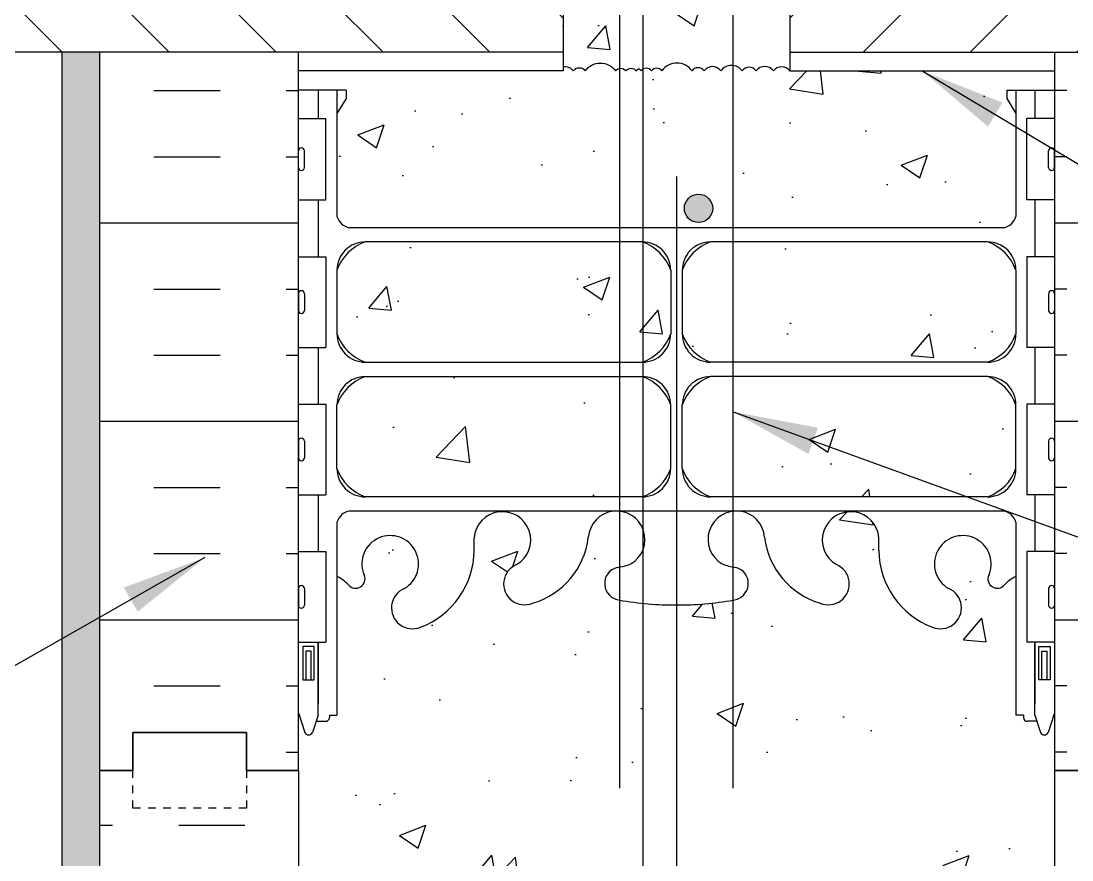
# Model space of a CAD drawing. Header units: inches. Extents: x 75 to 204, y 122 to 189.
# Drawn here: x 169.42 to 183.31, y 158.79 to 169.89 of the extents above; entities that cross this region are included whole.
import ezdxf

# ---------------------------------------------------------------- set-up
doc = ezdxf.new("R2010")
doc.units = ezdxf.units.IN
doc.header["$LTSCALE"] = 0.5
doc.header["$MEASUREMENT"] = 0
doc.linetypes.add('DASHED2', pattern=[0.375, 0.25, -0.125])
for name, color, linetype in [('HATCH', 12, 'Continuous'), ('line25', 2, 'Continuous'), ('LINE3', 3, 'Continuous'), ('LINE50', 5, 'Continuous'), ('LINE9', 9, 'Continuous'), ('TEXT', 4, 'Continuous'), ('Web_Edge', 9, 'Continuous')]:
    doc.layers.add(name, color=color, linetype=linetype)
doc.styles.add('DIM', font='romans.shx', dxfattribs={"width": 0.7})
doc.dimstyles.new('ext_12', dxfattribs={"dimscale": 12, "dimtxt": 0.09375, "dimasz": 0.09375, "dimexe": 0.09375, "dimexo": 0.0625, "dimgap": 0.0625, "dimtad": 1, "dimdec": 1, "dimzin": 3, "dimdsep": 46, "dimlunit": 4, "dimtxsty": 'DIM', "dimcen": 0.09, "dimdle": 0.09375, "dimclrt": 4, "dimadec": 0, "dimazin": 0, "dimtfac": 1, "dimtdec": 1, "dimtmove": 2, "dimatfit": 3, "dimfxl": 1, "dimfrac": 2, "dimtolj": 1, "dimtzin": 0, "dimarcsym": 0})
pattern_1 = [(49.99999999999999, (0, 0), (3.586300913003767, -0.3137606749129755), [0.375, -4.125]), (355, (0, 0), (-0.693756668065, 3.760960668500059), [0.3, -3.3]), (100.45144446, (0.298858405, -0.02614672), (2.89254423363556, 3.447199954843147), [0.3187009599999999, -3.505710559999999]), (46.18420000000001, (0, 1), (5.336206653357862, -0.8275964039653827), [0.5625, -6.1875]), (96.63563549, (0.444683725, 0.931033465), (4.673309728371142, 4.870593003872752), [0.47805171, -5.258568799999999]), (351.1841639899999, (0, 1), (4.673309725273866, 4.870593001349951), [0.45, -4.950000005]), (21, (0.5, 0.75), (2.984535260592308, -2.013094453326694), [0.375, -4.125]), (326.0000000000001, (0.5, 0.75), (1.216576659607909, 3.625750225234265), [0.3, -3.3]), (71.45144474, (0.74871127, 0.58224213), (4.201111883649856, 1.612655764031769), [0.31870095, -3.50571056]), (37.50000000000001, (0, 0), (0.06079927658645334, 1.664469269156557), [0, -3.26, 0, -3.35, 0, -3.3125]), (7.499999999999999, (0, 0), (1.315347687210743, 1.972058559411801), [0, -1.91, 0, -3.185, 0, -1.2625]), (327.5, (-1.115, 0), (2.669112180862045, -0.1127743586718988), [0, -1.25, 0, -3.9, 0, -5.175]), (317.5, (-1.615, 0), (2.915930846711931, 0.5005249116615886), [0, -1.625, 0, -2.59, 0, -3.675])]

msp = doc.modelspace()

# ---------------------------------------------------------------- hatches: boundary and pattern name
at = {"layer": 'HATCH'}
h = msp.add_hatch(dxfattribs=at)
h.set_pattern_fill('AR-CONC', color=256, scale=0.5)
h.set_pattern_definition(pattern_1)
h.paths.add_polyline_path([(179.5834403203794, 177.4791310645786), (176.5834403203793, 177.4791310645786), (176.5834403203793, 169.4791310645786), (176.5834403203793, 169.2845799923987, -0.2921416700878113), (176.7177735945051, 169.2291310645786, -0.5205670499999535), (176.8780454026533, 169.2291310645786, -0.5205670500000308), (177.2762586122889, 169.2291310645786, -0.5205670499999424), (177.414696539772, 169.2291310645786, -0.5205670499999621), (177.5526519184941, 169.2291310645786, -0.08692797627920386), (177.5834403203793, 169.2599880722596, -1.018582147734556), (177.7521841009867, 169.2291310645785, -0.5205670500000269), (177.8906220284697, 169.2291310645785, -0.5205670500000277), (178.2888352381053, 169.2291310645786, -0.520567049999951), (178.4491070462536, 169.2291310645786, -0.5205670500000287), (178.67024160026, 169.2291310645786, -0.5205670500000087), (178.9507867899307, 169.2291310645786, -0.5205670499999503), (179.1374324992566, 169.2291310645786, -0.5205670500000282), (179.3646531492925, 169.2291310645786, -0.5071244707116883), (179.5834403203793, 169.2291310645786), (179.5834403203793, 169.4791310645786)], flags=17)
h.paths.add_polyline_path([(183.0834403203793, 175.9791310645786), (179.5834403203794, 175.9791310645786), (179.5834403203793, 170.9791310645786), (183.0834403203793, 170.9791310645786)], flags=17)
h.paths.add_polyline_path([(176.5834403203793, 175.9791310645786), (173.0834403203793, 175.9791310645786), (173.0834403203793, 170.9791310645786), (176.5834403203793, 170.9791310645786)])
h.paths.add_polyline_path([(182.4534439403566, 168.8642714795627), (182.4534439403566, 168.976621479563), (183.0834403203793, 168.9766214795625), (183.0834403203793, 169.2291310645786), (179.5834403203793, 169.2291310645786), (179.5834403203793, 169.4791310645786), (179.5834403203794, 177.4791310645786), (176.5834403203793, 177.4791310645786), (176.5834403203793, 169.4791310645786), (176.5834403203793, 169.2845799923987), (176.5834403203793, 169.2291310645786), (173.0834403203794, 169.2291310645786), (173.0834403203794, 168.9766214795625), (173.713436700402, 168.9766214795626), (173.713436700402, 168.8642714795623), (173.5934406825994, 168.6642781165569), (173.5934406825994, 167.3028451591838, 0.2681558504660101), (173.7545955900294, 167.1547080870156), (182.4122932784937, 167.1547080870156, 0.2681384484791023), (182.5734439403449, 167.3028316031308), (182.573443940345, 168.6642714795811)])
h.paths.add_polyline_path([(178.0071944342605, 166.5922079041462, 0.2256517540596096), (177.6321944342581, 166.9672079041527), (173.9684449281735, 166.9672079041528, 0.2256517540553846), (173.5934449281755, 166.5922079041545), (173.5934449281755, 165.7514019995082, 0.2256517540569739), (173.968444928177, 165.3764019995087), (177.6321944342581, 165.3764019995087, 0.2256517540590693), (178.00719443426, 165.751401999514)])
h.paths.add_polyline_path([(178.00719443426, 164.8107804100458, 0.2256517540590682), (177.6321944342581, 165.1857804100511), (173.968444928177, 165.1857804100511, 0.2256517540569728), (173.5934449281755, 164.8107804100516), (173.5934449281755, 163.9699745054053, 0.2256517540553852), (173.9684449281735, 163.594974505407), (177.6321944342581, 163.5949745054071, 0.2256517540596114), (178.0071944342605, 163.9699745054136)])
h.paths.add_polyline_path([(182.5734439403461, 164.8107804100503, 0.2256517540575532), (182.1984439403441, 165.1857804100511), (178.5346944342656, 165.1857804100511, 0.2256517540585612), (178.1596944342606, 164.8107804100503), (178.1596944342602, 163.9699745054053, 0.2256517540541927), (178.5346944342547, 163.5949745054072), (182.1984439403477, 163.5949745054071, 0.225651754055929), (182.5734439403461, 163.9699745054066)])
h.paths.add_polyline_path([(182.5734439403461, 166.5922079041532, 0.2256517540559266), (182.1984439403477, 166.9672079041527), (178.5346944342547, 166.9672079041527, 0.2256517540541922), (178.1596944342602, 166.5922079041545), (178.1596944342606, 165.7514019995095, 0.2256517540585619), (178.5346944342656, 165.3764019995087), (182.1984439403441, 165.3764019995087, 0.2256517540575533), (182.5734439403461, 165.7514019995095)])
h.paths.add_polyline_path([(183.0834403203793, 160.7360101615552), (182.998443940344, 160.475354596113, -0.6000000000330085), (182.8984439403422, 160.4753545961087), (182.8495308968641, 160.6253545961088), (182.7234439403426, 160.6253545961087, -0.4142135623733657), (182.6734439403425, 160.6753545961087), (182.6734439403423, 160.7053545961087), (182.5734439403424, 160.7053545961087), (182.5734439403447, 162.5426113053039, 0.1089354804426145), (182.420772181106, 162.4294244031294, -0.8344002599745921), (182.209267972467, 162.5549688165586), (182.2209781784322, 162.5763147082326, 2.15540393397624), (181.6823303243268, 162.3818969513527, -1), (181.4687410269281, 161.8707947476635, -0.3112229933500445), (180.7597666109465, 162.8867888915621), (180.7602765020176, 163.0517767143531, 1.661382059455297), (180.19919341768, 162.6990363280745, -1), (179.9856041202985, 162.187934124378, -0.3009499255519243), (179.2493638096519, 163.0602315268241, 1.661382059457686), (178.6882807253141, 162.7074911405467, 0.05561716192558416), (178.8675789349868, 162.6619205621844, -0.8432432356325206), (178.8332624596164, 162.2295992791351, -0.04993240552145521), (178.0834403203532, 162.1651788931634, -0.04993240552133983), (177.3336181810918, 162.2295992791351, -0.8432432356326702), (177.2993017057216, 162.6619205621844, 0.05561716192549324), (177.4785999153941, 162.7074911405466, 1.661382059456373), (176.9175168310564, 163.0602315268247, -0.3009499255520037), (176.18127652041, 162.1879341243781, -1), (175.9676872230279, 162.6990363280743, 1.66138205945608), (175.4066041386906, 163.0517767143531), (175.4071140297617, 162.8867888915621, -0.3112229933499154), (174.6981396137805, 161.8707947476636, -1), (174.4845503163818, 162.381896951353, 2.15540393397437), (173.945902462276, 162.5763147082326), (173.9576126682412, 162.5549688165586, -0.834374596337214), (173.7461134229609, 162.4294186960881, 0.1089377873102174), (173.5934399302155, 162.5426098592725), (173.5934367004162, 160.7053545961087), (173.4934367004163, 160.7053545961087), (173.4934367004162, 160.6753545961087, -0.4142135623733604), (173.4434367004161, 160.6253545961087), (173.3173497438946, 160.6253545961088), (173.2684367004164, 160.4753545961087, -0.6000000000329975), (173.1684367004146, 160.475354596113), (173.0834403203793, 160.7360101615552), (173.0834403203793, 159.9766214795625), (173.0834403203793, 157.9766214795625, 0.08841615068705387), (173.2294433172397, 157.8793097871076), (173.3194433172402, 157.8793097871144), (173.3194433172429, 157.8375837271903, -0.2490694201798191), (173.429443317259, 157.6304605754208), (173.4294433172626, 157.5629605754107, -0.4142135623889365), (173.3669433172626, 157.5004605754074), (173.3194433172648, 157.5004605754074), (173.3194433172693, 157.4304605754074), (173.4244433172548, 157.4304605754074, 0.2317357955483023), (173.7821078373914, 157.5814849072387, -0.8344002605632594), (173.9936120461444, 157.4559404939406), (173.9819018401792, 157.4345946022665, 2.155403933975556), (174.5205496942847, 157.6290123591464, -1), (174.7341389916849, 158.1401145628351, -0.3112229933496027), (175.4431134076648, 157.1241204189371), (175.4426035165938, 156.959132596146, 1.66138205945428), (176.0036866009317, 157.3118729824245, -1), (176.2172758983134, 157.8229751861209, -0.3009499255518014), (176.9535162089595, 156.9506777836749, 1.661382059456504), (177.5145992932975, 157.3034181699524, 0.05561716192565828), (177.3353010836246, 157.3489887483147, -0.8432432356304626), (177.3696175589943, 157.7813100313639, -0.04754436165081244), (178.0834444342636, 157.8460656654408, -0.04754436165057722), (178.7972713095293, 157.781310031364, -0.84324323563282), (178.8315877848993, 157.3489887483147, 0.05561716192545779), (178.652289575227, 157.3034181699524, 1.661382059455945), (179.2133726595648, 156.9506777836743, -0.3009499255520368), (179.9496129702112, 157.822975186121, -1), (180.1632022675925, 157.3118729824244, 1.661382059453897), (180.7242853519305, 156.959132596146), (180.7237754608595, 157.1241204189371, -0.3112229933499046), (181.4327498768406, 158.1401145628355, -1), (181.6463391742393, 157.6290123591461, 2.155403933973883), (182.1849870283451, 157.4345946022665), (182.1732768223799, 157.4559404939406, -0.8343745963365071), (182.3847760676602, 157.5814906144111, 0.2317403101388123), (182.7424455512695, 157.4304605754074), (182.847445551255, 157.4304605754074), (182.8474455512596, 157.5004605754074), (182.7999455512617, 157.5004605754074, -0.4142135623889198), (182.7374455512617, 157.5629605754107), (182.7374455512654, 157.6304605754208, -0.2490694201798233), (182.8474455512814, 157.8375837271903), (182.8474455512841, 157.8793097871144), (182.9374455512847, 157.8793097871076, 0.08841040745014024), (183.0834403203793, 157.9766135926), (183.0834403203793, 159.9766214795625)])
h.paths.add_polyline_path([(183.0834403203793, 153.7843075582151, 0.08841040745013647), (182.9374455512847, 153.8816113637075), (182.8474455512841, 153.8816113637006), (182.8474455512818, 153.9233374236245, -0.249069420180358), (182.7374455512654, 154.1304605753942), (182.7374455512617, 154.1979605754044, -0.4142135623888782), (182.7999455512617, 154.2604605754077), (182.8474455512596, 154.2604605754077), (182.847445551255, 154.3304605754077), (182.7424455512703, 154.3304605754077, -0.1555286049737623), (182.5667526062248, 154.4645057583356, 0.1809141486821891), (182.1490314513943, 154.7758506093635), (180.5682358754076, 155.1288098220633, 0.05497433642746759), (180.2413654168026, 155.16485773839), (178.0834444342622, 155.1648577383901), (175.9255234517217, 155.16485773839, 0.05497433642746681), (175.5986529931167, 155.1288098220633), (174.01785741713, 154.7758506093635, 0.1809141486821731), (173.6001362622996, 154.4645057583356, -0.155528604973777), (173.424443317254, 154.3304605754077), (173.3194433172693, 154.3304605754077), (173.3194433172648, 154.2604605754077), (173.3669433172626, 154.2604605754077, -0.4142135623889448), (173.4294433172626, 154.1979605754044), (173.429443317259, 154.1304605753942, -0.2490694201798196), (173.3194433172429, 153.9233374236248), (173.3194433172402, 153.8816113637006), (173.2294433172397, 153.8816113637075, 0.08841615068706149), (173.0834403203793, 153.7842996712526), (173.0834403203793, 148.1689432878724, 0.0884161506870652), (173.2294433172397, 148.0716315954174), (173.3194433172402, 148.0716315954243), (173.3194433172429, 148.0299055355002, -0.2490694201798227), (173.429443317259, 147.8227823837307), (173.4294433172626, 147.7552823837206, -0.4142135623889365), (173.3669433172626, 147.6927823837173), (173.3194433172648, 147.6927823837173), (173.3194433172693, 147.6227823837173), (173.424443317254, 147.6227823837173, -0.1555286049723213), (173.6001362622984, 147.4887372007911, 0.18091414868291), (174.01785741713, 147.1773923497614), (175.5986529931167, 146.8244331370617, 0.0549743364274651), (175.9255234517217, 146.7883852207349), (178.0834444342622, 146.7883852207349), (180.2413654168026, 146.7883852207349, 0.05497433642746681), (180.5682358754076, 146.8244331370617), (182.1490314513943, 147.1773923497615, 0.1809141486819599), (182.5667526062244, 147.4887372007888, -0.1555286049741983), (182.7424455512703, 147.6227823837173), (182.847445551255, 147.6227823837173), (182.8474455512596, 147.6927823837173), (182.7999455512617, 147.6927823837173, -0.4142135623888782), (182.7374455512617, 147.7552823837206), (182.7374455512654, 147.8227823837307, -0.2490694201805856), (182.847445551282, 148.0299055355006), (182.8474455512841, 148.0716315954243), (182.9374455512874, 148.0716315954186, 0.08841040744862712), (183.0834403203793, 148.1689354009098)])
h.paths.add_polyline_path([(183.0834403203793, 143.976629366525, 0.0884104074501265), (182.9374455512847, 144.0739331720174), (182.8474455512841, 144.0739331720105), (182.8474455512814, 144.1156592319347, -0.2490694201798075), (182.7374455512654, 144.3227823837041), (182.7374455512617, 144.3902823837142, -0.4142135623889365), (182.7999455512617, 144.4527823837176), (182.8474455512596, 144.4527823837176), (182.847445551255, 144.5227823837176), (182.7424455512695, 144.5227823837176, 0.2317357956534133), (182.3847810310173, 144.3717580517533, -0.8344002599656901), (182.1732768223799, 144.4973024651844), (182.1849870283451, 144.5186483568585, 2.15540393397384), (181.6463391742393, 144.3242305999788, -1), (181.4327498768365, 143.813128396291, -0.3112229933488102), (180.7237754608595, 144.8291225401879), (180.7242853519305, 144.994110362979, 1.661382059449809), (180.1632022675913, 144.641369976701, -1), (179.9496129702123, 144.1302677730037, -0.3009499255519621), (179.2133726595649, 145.0025651754493, 1.661382059463728), (178.6522895752283, 144.649824789172, 0.05561716192528026), (178.8315877849001, 144.6042542108102, -0.8432432356394641), (178.7972713095269, 144.1719329277605, -0.04754436165053048), (178.0834444342618, 144.1071772936842, -0.04754436165063766), (177.3696175589951, 144.171932927761, -0.8432432356329301), (177.3353010836249, 144.6042542108103, 0.05561716192549841), (177.5145992932974, 144.6498247891726, 1.66138205944436), (176.9535162089601, 145.0025651754556, -0.3009499255533988), (176.217275898313, 144.1302677730039, -1), (176.0036866009307, 144.6413699767, 1.661382059457069), (175.4426035165938, 144.994110362979), (175.4431134076648, 144.8291225401879, -0.3112229933498764), (174.7341389916839, 143.8131283962895, -1), (174.5205496942838, 144.3242305999781, 2.155403933979255), (173.9819018401792, 144.5186483568585), (173.9936120461444, 144.4973024651844, -0.8343745963365634), (173.7821128008641, 144.3717523447139, 0.2317403101388447), (173.4244433172548, 144.5227823837176), (173.3194433172693, 144.5227823837176), (173.3194433172648, 144.4527823837176), (173.3669433172626, 144.4527823837176, -0.4142135623889448), (173.4294433172626, 144.3902823837142), (173.429443317259, 144.3227823837041, -0.2490694201798226), (173.3194433172429, 144.1156592319347), (173.3194433172402, 144.0739331720105), (173.2294433172397, 144.0739331720174, 0.0884161506870703), (173.0834403203793, 143.9766214795624), (173.0834403203793, 141.9766214795625), (177.0834403203793, 141.9766214795625), (178.0834403203793, 142.9766214795625), (178.0834403203793, 141.9766214795625), (178.0834403203793, 140.9766214795625), (179.0834403203793, 141.9766214795625), (183.0834403203793, 141.9766214795625)])
h = msp.add_hatch(dxfattribs=at)
h.set_pattern_fill('AR-CONC', color=256, scale=0.5)
h.set_pattern_definition(pattern_1)
h.paths.add_polyline_path([(179.5834403203794, 177.4791310645786), (176.5834403203793, 177.4791310645786), (176.5834403203793, 169.4791310645786), (176.5834403203793, 169.2845799923987, -0.2921416700878104), (176.7177735945051, 169.2291310645786, -0.5205670499999546), (176.8780454026533, 169.2291310645786, -0.5205670500000257), (177.2762586122889, 169.2291310645786, -0.520567049999965), (177.414696539772, 169.2291310645786, -0.5205670500000834), (177.5526519184941, 169.2291310645786, -0.08692797627913285), (177.5834403203793, 169.2599880722596, -0.0869279762792069), (177.6142287222646, 169.2291310645786, -0.5205670500000329), (177.7521841009867, 169.2291310645786, -0.5205670499999299), (177.8906220284697, 169.2291310645786, -0.5205670500000245), (178.2888352381053, 169.2291310645786, -0.5205670499999036), (178.4491070462536, 169.2291310645785, -0.5205670500000826), (178.67024160026, 169.2291310645786, -0.5205670499999716), (178.9507867899307, 169.2291310645786, -0.5205670500000306), (179.1374324992566, 169.2291310645786, -0.5205670499999805), (179.3646531492925, 169.2291310645786, -0.5071244707116908), (179.5834403203793, 169.2291310645786), (179.5834403203793, 169.4791310645786)])
h = msp.add_hatch(dxfattribs=at)
h.set_pattern_fill('ANSI31', color=256, scale=8, style=0)
h.set_pattern_definition([(135, (277.2615804434155, 22.5780111950957), (0.7071067811865475, 0.7071067811865476), [])])
h.paths.add_polyline_path([(158.3693936640509, 170.9791310645786), (158.3693936640509, 169.4791310645786), (176.5834403203793, 169.4791310645786), (176.5834403203793, 170.9791310645786)])
h = msp.add_hatch(dxfattribs=at)
h.set_pattern_fill('ANSI31', color=256, scale=8, style=0)
h.set_pattern_definition([(45, (78.90530019734312, 22.5780111950957), (-0.7071067811865475, 0.7071067811865476), [])])
h.paths.add_polyline_path([(179.5834403203793, 170.9791310645786), (179.5834403203793, 169.4791310645786), (197.7974869767078, 169.4791310645786), (197.7974869767078, 170.9791310645786)])
h = msp.add_hatch(dxfattribs=at)
h.set_pattern_fill('AR-SAND', color=256, scale=0.25, style=0)
h.set_pattern_definition([(142.5, (354.5932999441272, 9.616216181048543), (0.01574833952740204, 0.4817059422532897), [0, -0.38, 0, -0.425, 0, -0.40625]), (172.5, (354.5932999441272, 9.616216181048543), (-0.4424441763169318, 0.7055365163074351), [0, -0.205, 0, -0.3425, 0, -0.13125]), (212.5, (354.9007999441272, 9.616216181048543), (-0.7785354654378738, 0.001414763384241124), [0, -0.125, 0, -0.45, 0, -0.5875]), (222.5, (354.9007999441272, 9.616216181048543), (-0.7515316511430733, 0.2194188912335623), [0, -0.0625, 0, -0.295, 0, -0.3375])])
h.paths.add_polyline_path([(169.9584403203794, 169.4791310645786), (170.4584403203793, 169.4791310645786), (170.4584403203793, 159.9173737498295), (170.4584403203793, 141.9766214795625), (169.9584403203793, 141.9766214795625)])
h = msp.add_hatch(dxfattribs=at)
h.set_pattern_fill('INSUL', color=256, scale=7, style=0)
h.set_pattern_definition([(0, (-2753.078141391105, -237.0328925831492), (0, 2.625), []), (0, (-2753.078141391105, -236.1578925831492), (0, 2.625), [0.875, -0.875]), (0, (-2753.078141391105, -235.2828925831492), (0, 2.625), [0.875, -0.875])])
h.paths.add_polyline_path([(173.0834403203793, 169.4791310645786), (170.4584403203793, 169.4791310645786), (170.4584403203793, 159.9766214795625), (170.8959403203793, 159.9766214795625), (170.8959403203793, 160.4766214795625), (172.3959403203793, 160.4766214795625), (172.3959403203793, 159.9766214795625), (173.0834403203793, 159.9766214795625)])
h = msp.add_hatch(dxfattribs=at)
h.set_pattern_fill('INSUL', color=256, scale=7, style=0)
h.set_pattern_definition([(180, (3109.245022031864, -237.0328925831492), (0, 2.625), []), (180, (3109.245022031864, -236.1578925831492), (0, 2.625), [0.875, -0.875]), (180, (3109.245022031864, -235.2828925831492), (0, 2.625), [0.875, -0.875])])
h.paths.add_polyline_path([(185.7084403203793, 169.4766214795625), (183.0834403203793, 169.4766214795625), (183.0834403203793, 159.9766214795625), (183.7709403203793, 159.9766214795625), (183.7709403203793, 160.4766214795625), (185.2709403203793, 160.4766214795625), (185.2709403203793, 159.9766214795625), (185.7084403203793, 159.9766214795625)])
h = msp.add_hatch(dxfattribs=at)
h.set_pattern_fill('INSUL', color=256, scale=7, style=0)
h.set_pattern_definition([(0, (0, 0), (0, 2.625), []), (0, (0, 0.875), (0, 2.625), [0.875, -0.875]), (0, (0, 1.75), (0, 2.625), [0.875, -0.875])])
h.paths.add_polyline_path([(185.7084403203793, 159.9766214795625), (185.2709403203793, 159.9766214795625), (185.2709403203793, 159.4766214795625), (183.7709403203793, 159.4766214795625), (183.7709403203793, 159.9766214795625), (183.0834403203793, 159.9766214795625), (183.0834403203793, 141.9766214795625), (183.7709403203793, 141.9766214795625), (183.7709403203793, 142.4766214795625), (185.2709403203793, 142.4766214795625), (185.2709403203793, 141.9766214795625), (185.7084403203793, 141.9766214795625)])
h.paths.add_polyline_path([(173.0834403203793, 159.9766214795625), (172.3959403203793, 159.9766214795625), (172.3959403203793, 159.4766214795625), (170.8959403203793, 159.4766214795625), (170.8959403203793, 159.9766214795625), (170.4584403203793, 159.9766214795625), (170.4584403203793, 141.9766214795625), (170.8959403203793, 141.9766214795625), (170.8959403203793, 142.4766214795625), (172.3959403203793, 142.4766214795625), (172.3959403203793, 141.9766214795625), (173.0834403203793, 141.9766214795625)])
at = {"layer": 'LINE3'}
h = msp.add_hatch(color=256, dxfattribs=at)
h.paths.add_polyline_path([(178.1906531172815, 167.445074036575, -0.8313954898624936), (178.5593497889043, 167.4450740365751)])
h.paths.add_polyline_path([(178.1875014530929, 167.4108404115323, -0.04593457776007547), (178.1906531172815, 167.4450740365751), (178.5593497889043, 167.4450740365751, -0.04593457776007547), (178.5625014530929, 167.4108404115323, -1)])

# ---------------------------------------------------------------- linework, layer by layer
at = {"layer": 'HATCH'}
for points in [[(176.5834403203793, 169.2845799923987, -0.2921416700878108), (176.7177735945051, 169.2291310645786, -0.52056705), (176.8780454026533, 169.2291310645786, -0.52056705), (177.2762586122889, 169.2291310645786, -0.52056705), (177.414696539772, 169.2291310645786, -0.52056705), (177.5526519184941, 169.2291310645786, -0.08692797627917191), (177.5834403203793, 169.2599880722596)], [(179.5834403203793, 169.2291310645786, 0.5071244707116865), (179.3646531492925, 169.2291310645786, 0.52056705), (179.1374324992566, 169.2291310645786, 0.52056705), (178.9507867899307, 169.2291310645786, 0.52056705), (178.67024160026, 169.2291310645786, 0.52056705), (178.4491070462536, 169.2291310645786, 0.52056705), (178.2888352381053, 169.2291310645786, 0.52056705), (177.8906220284697, 169.2291310645786, 0.52056705), (177.7521841009867, 169.2291310645786, 0.52056705), (177.6142287222646, 169.2291310645786, 0.08692797627917191), (177.5834403203793, 169.2599880722596, 0.08692797627917191)]]:
    msp.add_lwpolyline(points, format="xyb", dxfattribs=at)
at = {"layer": 'line25'}
for p, q in [((176.5834403203793, 169.4791310645786), (158.3693936640509, 169.4791310645786)), ((173.0834403203793, 159.9766214795625), (173.0834403203794, 169.4791310645786)), ((176.5834403203793, 169.4791310645786), (176.5834403203793, 169.2291310645786)), ((179.5834403203793, 169.4791310645786), (197.7974869767078, 169.4791310645786)), ((179.5834403203793, 169.4791310645786), (179.5834403203793, 169.2291310645786)), ((183.0834403203793, 169.4766214795625), (183.0834403203793, 159.9766214795625)), ((176.5834403203793, 169.2291310645786), (173.0834403203793, 169.2291310645786)), ((179.5834403203793, 169.2291310645786), (183.0834403203793, 169.2291310645786)), ((173.0834403203793, 168.6016214795561), (173.4483929146213, 168.6016214795561)), ((173.4483929146213, 167.5216214795561), (173.4483929146213, 168.6016214795561)), ((183.0834403203793, 168.6016214795561), (182.7184877261374, 168.6016214795561)), ((182.7184877261374, 167.5216214795561), (182.7184877261374, 168.6016214795561)), ((173.0834403203793, 167.5216214795561), (173.4483929146213, 167.521621479556)), ((183.0834403203793, 167.5216214795561), (182.7184877261374, 167.521621479556)), ((173.0834403203793, 166.7716214795561), (173.4483929146213, 166.7716214795562)), ((173.4483929146213, 166.7716214795561), (173.4483929146213, 165.5716214795561)), ((183.0834403203793, 166.7716214795561), (182.7184877261374, 166.7716214795562)), ((182.7184877261374, 166.7716214795561), (182.7184877261374, 165.5716214795561)), ((173.0834403203793, 165.5716214795561), (173.4483929146213, 165.5716214795561)), ((183.0834403203793, 165.5716214795561), (182.7184877261374, 165.5716214795561)), ((173.0834403203793, 164.8216214795561), (173.4483929146213, 164.8216214795561)), ((173.4483929146213, 164.8216214795561), (173.4483929146213, 163.621621479556)), ((183.0834403203793, 164.8216214795561), (182.7184877261374, 164.8216214795561)), ((182.7184877261374, 164.8216214795561), (182.7184877261374, 163.621621479556)), ((173.0834403203793, 163.6216214795561), (173.4483929146213, 163.6216214795561)), ((183.0834403203793, 163.6216214795561), (182.7184877261374, 163.6216214795561)), ((173.0834403203793, 162.8716214795561), (173.4483929146213, 162.8716214795561)), ((173.4483929146213, 162.8716214795561), (173.4483929146213, 161.671621479556)), ((183.0834403203793, 162.8716214795561), (182.7184877261374, 162.8716214795561)), ((182.7184877261374, 162.8716214795561), (182.7184877261374, 161.671621479556)), ((173.0834403203793, 161.6716214795561), (173.4483929146213, 161.6716214795561)), ((183.0834403203793, 161.6716214795561), (182.7184877261374, 161.6716214795561)), ((173.0834403203793, 159.9766214795625), (173.0834403203793, 141.9766214795625)), ((183.0834403203793, 159.9766214795625), (183.0834403203793, 141.9766214795625))]:
    msp.add_line(p, q, dxfattribs=at)
for points in [[(158.3693936640509, 177.4791310645785), (176.5834403203793, 177.4791310645786), (176.5834403203793, 169.4791310645786)], [(197.7974869767078, 177.4791310645785), (179.5834403203794, 177.4791310645786), (179.5834403203793, 169.4791310645786)]]:
    msp.add_lwpolyline(points, dxfattribs=at)
at = {"layer": 'LINE3'}
for p, q in [((177.6395135836927, 175.9791310645786), (177.6395135836927, 149.1470746043183)), ((177.3334403203793, 159.7415074766255), (177.3334403203793, 172.8076332862701)), ((178.8334403203793, 159.7415074766255), (178.8334403203793, 172.8076332862701)), ((178.0834403203793, 167.8325607492816), (178.0834403203793, 142.9766214795625))]:
    msp.add_line(p, q, dxfattribs=at)
msp.add_circle((178.3750014530929, 167.4108404115323), 0.1875, dxfattribs=at)
at = {"layer": 'LINE50'}
for p, q in [((170.4584403203793, 159.9766214795625), (170.4584403203793, 169.4791310645786)), ((170.4584403203793, 141.9766214795625), (170.4584403203793, 159.9766214795625))]:
    msp.add_line(p, q, dxfattribs=at)
for points in [[(173.0834403203793, 159.9766214795625), (172.3959403203793, 159.9766214795625), (172.3959403203793, 160.4766214795625), (170.8959403203793, 160.4766214795625), (170.8959403203793, 159.9766214795625), (170.4584403203793, 159.9766214795625)], [(170.4584403203793, 159.9766214795625), (170.8959403203793, 159.9766214795625), (170.8959403203793, 160.4766214795625), (172.3959403203793, 160.4766214795625), (172.3959403203793, 159.9766214795625), (173.0834403203793, 159.9766214795625)], [(183.0834403203793, 159.9766214795625), (183.7709403203793, 159.9766214795625), (183.7709403203793, 160.4766214795625), (185.2709403203793, 160.4766214795625), (185.2709403203793, 159.9766214795625), (185.7084403203793, 159.9766214795625)], [(185.7084403203793, 159.9766214795625), (185.2709403203793, 159.9766214795625), (185.2709403203793, 160.4766214795625), (183.7709403203793, 160.4766214795625), (183.7709403203793, 159.9766214795625), (183.0834403203793, 159.9766214795625)]]:
    msp.add_lwpolyline(points, dxfattribs=at)
at = {"layer": 'LINE9'}
for p, q in [((169.9584403203793, 141.9766214795625), (169.9584403203793, 169.4791310645786)), ((173.1234439403424, 168.211621479556), (173.1234439403433, 168.211621479556)), ((183.0434367004163, 168.211621479556), (183.0434367004154, 168.211621479556)), ((173.0834403203793, 168.1166214795561), (173.0834439403429, 168.1166214795561)), ((173.0834439403424, 167.9516214795561), (173.0834439403424, 168.171621479556)), ((173.1634439403423, 167.9516214795561), (173.1634439403433, 168.171621479556)), ((183.0034367004163, 167.9516214795561), (183.0034367004154, 168.171621479556)), ((183.0834367004163, 167.9516214795561), (183.0834367004163, 168.171621479556)), ((183.0834403203793, 168.1166214795561), (183.0834367004158, 168.1166214795561)), ((173.0834403203793, 168.0066214795561), (173.0834439403429, 168.0066214795561)), ((173.1234439403424, 167.9116214795561), (173.1234439403424, 167.911621479556)), ((183.0434367004163, 167.9116214795561), (183.0434367004163, 167.911621479556)), ((183.0834403203793, 168.0066214795561), (183.0834367004158, 168.0066214795561)), ((173.0834439403424, 166.281621479556), (173.0834439403424, 166.0616214795561)), ((173.1234439403424, 166.321621479556), (173.1234439403424, 166.3216214795561)), ((173.1634439403423, 166.281621479556), (173.1634439403433, 166.0616214795561)), ((183.0034367004163, 166.281621479556), (183.0034367004154, 166.0616214795561)), ((183.0434367004163, 166.321621479556), (183.0434367004163, 166.3216214795561)), ((183.0834367004163, 166.281621479556), (183.0834367004163, 166.0616214795561)), ((173.0834403203793, 166.226621479556), (173.0834439403429, 166.226621479556)), ((173.0834403203793, 166.116621479556), (173.0834439403429, 166.116621479556)), ((183.0834403203793, 166.226621479556), (183.0834367004158, 166.226621479556)), ((183.0834403203793, 166.116621479556), (183.0834367004158, 166.116621479556)), ((173.1234439403424, 166.0216214795561), (173.1234439403433, 166.021621479556)), ((183.0434367004163, 166.0216214795561), (183.0434367004154, 166.021621479556)), ((173.0834439403424, 164.3316214795559), (173.0834439403424, 164.1116214795561)), ((173.1634439403423, 164.331621479556), (173.1634439403433, 164.1116214795561)), ((183.0034367004163, 164.331621479556), (183.0034367004154, 164.1116214795561)), ((183.0834367004163, 164.3316214795559), (183.0834367004163, 164.1116214795561)), ((173.0834403203793, 164.2766214795559), (173.0834439403429, 164.2766214795559)), ((173.0834403203793, 164.1666214795559), (173.0834439403429, 164.1666214795559)), ((183.0834403203793, 164.2766214795559), (183.0834367004158, 164.2766214795559)), ((183.0834403203793, 164.1666214795559), (183.0834367004158, 164.1666214795559)), ((173.1234439403424, 164.0716214795561), (173.1234439403433, 164.071621479556)), ((183.0434367004163, 164.0716214795561), (183.0434367004154, 164.071621479556)), ((173.0834439403424, 162.3816214795559), (173.0834439403424, 162.1616214795561)), ((173.1234439403424, 162.421621479556), (173.1234439403424, 162.421621479556)), ((173.1634439403423, 162.381621479556), (173.1634439403433, 162.1616214795561)), ((183.0034367004163, 162.381621479556), (183.0034367004154, 162.1616214795561)), ((183.0434367004163, 162.421621479556), (183.0434367004163, 162.421621479556)), ((183.0834367004163, 162.3816214795559), (183.0834367004163, 162.1616214795561)), ((173.0834403203793, 162.3266214795559), (173.0834439403429, 162.3266214795559)), ((173.0834403203793, 162.2166214795559), (173.0834439403429, 162.2166214795559)), ((183.0834403203793, 162.3266214795559), (183.0834367004158, 162.3266214795559)), ((183.0834403203793, 162.2166214795559), (183.0834367004158, 162.2166214795559)), ((173.1234439403424, 162.1216214795561), (173.1234439403433, 162.121621479556)), ((183.0434367004163, 162.1216214795561), (183.0434367004154, 162.121621479556))]:
    msp.add_line(p, q, dxfattribs=at)
at = {"layer": 'LINE9', "linetype": 'DASHED2', "ltscale": 0.15}
msp.add_lwpolyline([(172.3959403203793, 159.9766214795625), (172.3959403203793, 159.9766214795625), (172.3959403203793, 159.4766214795625), (170.8959403203793, 159.4766214795625), (170.8959403203793, 159.9766214795625), (170.8959403203793, 159.9766214795625)], dxfattribs=at)
msp.add_lwpolyline([(172.3959403203793, 159.9766214795625), (172.3959403203793, 159.9766214795625), (172.3959403203793, 159.4766214795625), (170.8959403203793, 159.4766214795625), (170.8959403203793, 159.9766214795625), (170.8959403203793, 159.9766214795625)], dxfattribs=at)
at = {"layer": 'LINE9'}
for centre, start, end in [((173.1234439403424, 168.171621479556), 89.99999999992184, 180), ((173.1234439403433, 168.171621479556), 359.999999999899, 90), ((183.0434367004154, 168.171621479556), 90, 180.000000000101), ((183.0434367004163, 168.171621479556), 0, 90.00000000007815), ((173.1234439403424, 167.9516214795561), 179.9999999999121, 270.0000000000521), ((173.1234439403424, 167.9516214795561), 270, 0), ((183.0434367004163, 167.9516214795561), 180, 270), ((183.0434367004163, 167.9516214795561), 269.9999999999479, 8.79359758331033e-11), ((173.1234439403424, 166.281621479556), 89.99999999994789, 180.0000000000879), ((173.1234439403424, 166.281621479556), 0, 90), ((183.0434367004163, 166.281621479556), 90, 180), ((183.0434367004163, 166.281621479556), 359.9999999999121, 90.00000000005213), ((173.1234439403424, 166.0616214795561), 180, 270.0000000000782), ((173.1234439403433, 166.0616214795561), 270, 1.009635278083779e-10), ((183.0434367004154, 166.0616214795561), 179.999999999899, 270), ((183.0434367004163, 166.0616214795561), 269.9999999999218, 0), ((173.1234439403424, 164.331621479556), 89.99999999994789, 180.0000000000879), ((173.1234439403424, 164.331621479556), 0, 90), ((183.0434367004163, 164.331621479556), 90, 180), ((183.0434367004163, 164.331621479556), 359.9999999999121, 90.00000000005213), ((173.1234439403424, 164.1116214795561), 180, 270.0000000000782), ((173.1234439403433, 164.111621479556), 270, 1.009635278083779e-10), ((183.0434367004154, 164.111621479556), 179.999999999899, 270), ((183.0434367004163, 164.1116214795561), 269.9999999999218, 0), ((173.1234439403424, 162.381621479556), 89.99999999994789, 180.0000000000879), ((173.1234439403424, 162.381621479556), 0, 90), ((183.0434367004163, 162.381621479556), 90, 180), ((183.0434367004163, 162.381621479556), 359.9999999999121, 90.00000000005213), ((173.1234439403424, 162.1616214795561), 180, 270.0000000000782), ((173.1234439403433, 162.161621479556), 270, 1.009635278083779e-10), ((183.0434367004154, 162.161621479556), 179.999999999899, 270), ((183.0434367004163, 162.1616214795561), 269.9999999999218, 0)]:
    msp.add_arc(centre, 0.04, start, end, dxfattribs=at)
at = {"layer": 'Web_Edge'}
for p, q in [((173.713436700402, 168.976621479563), (173.0834403203793, 168.976621479563)), ((173.713436700402, 168.9766214795626), (173.0834403203793, 168.9766214795625)), ((173.5934406825994, 168.976621479563), (173.5934406825994, 167.3028451591831)), ((173.713436700402, 168.976621479563), (173.713436700402, 168.8642714795635)), ((173.713436700402, 168.9766214795626), (173.713436700402, 168.8642714795631)), ((182.4534439403566, 168.9766214795626), (183.0834403203793, 168.9766214795621)), ((182.4534439403566, 168.976621479563), (183.0834403203793, 168.9766214795625)), ((182.4534439403566, 168.9766214795626), (182.4534439403566, 168.8642714795631)), ((182.4534439403566, 168.976621479563), (182.4534439403566, 168.8642714795635)), ((182.5734439403451, 168.9766214795625), (182.5734439403449, 167.3028316031298)), ((173.713436700402, 168.8642714795627), (173.5934367004026, 168.6642714795628)), ((173.713436700402, 168.8642714795623), (173.5934367004026, 168.6642714795623)), ((182.4534439403566, 168.8642714795623), (182.5734439403561, 168.6642714795623)), ((182.4534439403566, 168.8642714795627), (182.5734439403561, 168.6642714795628)), ((182.4122932784937, 167.1547080870156), (173.7545955900293, 167.1547080870156)), ((177.6321944342582, 166.9672079041527), (173.9684449281737, 166.9672079041528)), ((182.1984439403479, 166.9672079041527), (178.5346944342547, 166.9672079041527)), ((173.5934449281755, 166.5922079041549), (173.5934449281755, 165.7514019995081)), ((178.0071944342605, 166.5922079041464), (178.00719443426, 165.7514019995146)), ((178.1596944342602, 166.593023918205), (178.1596944342606, 165.75221801356)), ((182.5734439403461, 166.5922079041533), (182.5734439403461, 165.7514019995064)), ((173.9684449281769, 165.3764019995087), (177.6321944342582, 165.3764019995087)), ((182.1984439403442, 165.3764019995087), (178.5346944342656, 165.3764019995087)), ((173.9684449281769, 165.1857804100511), (177.6321944342582, 165.1857804100511)), ((182.1984439403442, 165.1857804100511), (178.5346944342656, 165.1857804100511)), ((173.5934449281755, 163.9699745054049), (173.5934449281755, 164.8107804100517)), ((178.0071944342605, 163.9699745054134), (178.00719443426, 164.8107804100452)), ((178.1596944342602, 163.9691584913548), (178.1596944342606, 164.8099643959998)), ((182.5734439403461, 163.9699745054313), (182.5734439403461, 164.8107804100781)), ((177.6321944342582, 163.5949745054071), (173.9684449281737, 163.594974505407)), ((182.1984439403479, 163.5949745054071), (178.5346944342547, 163.5949745054072)), ((182.4122932784937, 163.4074745054071), (173.7545955900293, 163.4074745054071)), ((173.5934411901882, 163.2593390541236), (173.5934367004162, 160.7053545961087)), ((182.5734439403456, 163.2593509892899), (182.5734439403424, 160.7053545961087)), ((175.4071140297617, 162.8867888915621), (175.4066041386906, 163.0517767143528)), ((180.7597666109465, 162.8867888915621), (180.7602765020176, 163.0517767143528)), ((173.9459024622753, 162.5763147082339), (173.9576126682411, 162.5549688165588)), ((182.2209781784329, 162.5763147082339), (182.2092679724671, 162.5549688165588)), ((173.3434367004162, 160.7053545961093), (173.3434367004163, 161.6716214795561)), ((182.8234439403424, 160.7053545961093), (182.8234439403424, 161.6716214795561)), ((173.0834403203793, 160.7360101615552), (173.1684367004161, 160.4753545961087)), ((173.3434367004162, 160.7053545961087), (173.2684367004164, 160.4753545961087)), ((173.4934367004163, 160.7053545961087), (173.5934367004162, 160.7053545961087)), ((173.4934367004163, 160.7053545961087), (173.4934367004163, 160.6753545961088)), ((173.4934367004163, 160.6753545961088), (173.4934367004163, 160.6753545961087)), ((182.6734439403423, 160.7053545961087), (182.5734439403424, 160.7053545961087)), ((182.6734439403423, 160.7053545961087), (182.6734439403423, 160.6753545961088)), ((182.6734439403423, 160.6753545961088), (182.6734439403423, 160.6753545961087)), ((182.8234439403424, 160.7053545961087), (182.8984439403422, 160.4753545961087)), ((183.0834403203793, 160.7360101615552), (182.9984439403426, 160.4753545961087)), ((173.3173497438945, 160.6253545961088), (173.4434367004162, 160.6253545961087)), ((182.8495308968642, 160.6253545961088), (182.7234439403425, 160.6253545961087))]:
    msp.add_line(p, q, dxfattribs=at)
for points in [[(173.3434367004162, 168.9766214795623), (173.3434367004162, 168.6016214795561)], [(182.8234439403424, 168.9766214795623), (182.8234439403424, 168.6016214795561)], [(173.3434367004162, 167.5216214795561), (173.3434367004162, 166.7716214795561)], [(182.8234439403424, 167.5216214795561), (182.8234439403424, 166.7716214795561)], [(173.3434367004162, 165.5716214795561), (173.3434367004162, 164.8216214795561)], [(182.8234439403424, 165.5716214795561), (182.8234439403424, 164.8216214795561)], [(173.3434367004162, 163.6216214795561), (173.3434367004162, 162.8716214795561)], [(182.8234439403424, 163.6216214795561), (182.8234439403424, 162.8716214795561)], [(173.3434367004162, 161.6716214795561), (173.3434367004162, 160.8553545961087)], [(182.8234439403424, 161.6716214795561), (182.8234439403424, 160.8553545961087)]]:
    msp.add_lwpolyline(points, dxfattribs=at)
for points in [[(173.2934367004165, 161.6153545961088), (173.1434367004164, 161.6153545961088), (173.1434367004164, 161.1753545961088), (173.2934367004165, 161.1753545961088)], [(173.2534367004166, 161.5553545961088), (173.1834367004164, 161.5553545961088), (173.1834367004164, 161.1753545961088), (173.2534367004166, 161.1753545961088)], [(182.8734439403422, 161.6153545961088), (183.0234439403422, 161.6153545961088), (183.0234439403422, 161.1753545961088), (182.8734439403422, 161.1753545961088)], [(182.9134439403421, 161.5553545961088), (182.9834439403423, 161.5553545961088), (182.9834439403423, 161.1753545961088), (182.9134439403421, 161.1753545961088)]]:
    msp.add_lwpolyline(points, close=True, dxfattribs=at)
for centre, radius, start, end in [((173.8021944342615, 167.3682166641917), 0.21875, 197.3880141500301, 257.4322017112555), ((182.3646944342615, 167.3682166641917), 0.21875, 282.5677982887712, 342.6082651384885), ((174.1752532770035, 166.385399555325), 0.6174711717250514, 109.5681561993794, 160.4318438006103), ((173.9684449281751, 166.5922079041534), 0.375, 90, 180.0000000000114), ((177.4253860854298, 166.3853995553243), 0.6174711717250514, 19.56815619938973, 70.43184380062065), ((177.6321944342582, 166.5922079041527), 0.375, 359.9999999999886, 90), ((178.7415027830886, 166.3853995553263), 0.6174711717250514, 109.5681561993794, 160.4318438006103), ((178.5346944342602, 166.5922079041547), 0.375, 90, 180.0000000000114), ((181.9916355915176, 166.385399555325), 0.6174711717250514, 19.56815619938973, 70.43184380062065), ((182.1984439403461, 166.5922079041534), 0.375, 359.9999999999886, 90), ((174.1752532770035, 165.9582103483377), 0.6174711717250514, 199.5681561993897, 250.4318438006206), ((173.9684449281751, 165.7514019995093), 0.375, 179.9999999999886, 270), ((177.4253860854298, 165.9582103483371), 0.6174711717250514, 289.5681561993789, 340.4318438006103), ((177.6321944342582, 165.7514019995087), 0.375, 270, 1.139910797836525e-11), ((178.7415027830886, 165.958210348339), 0.6174711717250514, 199.5681561993897, 250.4318438006206), ((178.5346944342602, 165.7514019995106), 0.375, 179.9999999999886, 270), ((181.9916355915176, 165.9582103483377), 0.6174711717250514, 289.5681561993789, 340.4318438006103), ((182.1984439403461, 165.7514019995093), 0.375, 270, 1.139910797836525e-11), ((174.1752532770035, 164.6039720612221), 0.6174711717250514, 109.5681561993794, 160.4318438006103), ((173.9684449281751, 164.8107804100505), 0.375, 90, 180.0000000000114), ((177.4253860854298, 164.6039720612227), 0.6174711717250514, 19.56815619938973, 70.43184380062065), ((177.6321944342582, 164.8107804100511), 0.375, 359.9999999999886, 90), ((178.7415027830886, 164.6039720612208), 0.6174711717250514, 109.5681561993794, 160.4318438006103), ((178.5346944342602, 164.8107804100491), 0.375, 90, 180.0000000000114), ((181.9916355915176, 164.6039720612221), 0.6174711717250514, 19.56815619938973, 70.43184380062065), ((182.1984439403461, 164.8107804100505), 0.375, 359.9999999999886, 90), ((174.1752532770035, 164.1767828542348), 0.6174711717250514, 199.5681561993897, 250.4318438006206), ((173.9684449281751, 163.9699745054064), 0.375, 179.9999999999886, 270), ((177.4253860854298, 164.1767828542355), 0.6174711717250514, 289.5681561993789, 340.4318438006103), ((177.6321944342582, 163.9699745054071), 0.375, 270, 1.139910797836525e-11), ((178.7415027830886, 164.1767828542336), 0.6174711717250514, 199.5681561993897, 250.4318438006206), ((178.5346944342602, 163.9699745054052), 0.375, 179.9999999999886, 270), ((181.9916355915176, 164.1767828542348), 0.6174711717250514, 289.5681561993789, 340.4318438006103), ((182.1984439403461, 163.9699745054064), 0.375, 270, 1.139910797836525e-11), ((173.8021944342615, 163.193965928231), 0.21875, 102.5677982887445, 162.6117902218678), ((175.7805754581283, 163.024019692935), 0.375, 299.9315291313777, 175.7551574014031), ((177.2914881504941, 163.0324745054071), 0.375, 299.9315291313777, 175.7551574014031), ((178.8753924902141, 163.0324745054071), 0.375, 4.244842598596908, 240.0684708686223), ((180.3863051825799, 163.024019692935), 0.375, 4.244842598596908, 240.0684708686223), ((182.3646944342615, 163.193965928231), 0.21875, 17.39173486151149, 77.4322017112288), ((174.2974385514801, 162.7068803162124), 0.375, 299.9315291313777, 200.3757277475381), ((175.8904060836177, 163.1802869790144), 1.034103379311961, 286.3364891505254, 353.3331449315554), ((180.2764745570905, 163.1802869790144), 1.034103379311961, 186.6668550684445, 253.6635108494746), ((181.8694420892281, 162.7068803162124), 0.375, 339.6242722524618, 240.0684708686223), ((174.3155466388232, 162.8931363120246), 1.091585845779813, 290.5174596621927, 359.666831102442), ((181.851334001885, 162.8931363120246), 1.091585845779813, 180.3331688975579, 249.4825403378073), ((176.0744818717123, 162.4434852262235), 0.2769683423152065, 112.6800200708866, 292.6800200729197), ((177.3534941204386, 162.4486995918576), 0.22, 104.2603964304294, 264.8165347186674), ((177.1847439850669, 163.4881610527106), 0.8341443637323576, 277.8936983666115, 290.6270944945021), ((178.9821366556413, 163.4881610527106), 0.8341443637323576, 249.3729055054978, 262.1063016333885), ((178.8133865202696, 162.4486995918576), 0.22, 275.1834652813326, 75.73960356957059), ((180.0923987689959, 162.4434852262235), 0.2769683423152065, 247.3199799270803, 67.31997992911346), ((173.4130983548641, 162.1398037185944), 0.4413341939712527, 41.012678078525, 65.88132377501029), ((173.8404339718397, 162.5114469472325), 0.125, 221.0126780784858, 20.3757277476129), ((182.3264466688685, 162.5114469472325), 0.125, 159.6242722523871, 318.9873219215141), ((182.7537822858441, 162.1398037185944), 0.4413341939712527, 114.1182270217082, 138.987321921475), ((174.591344965064, 162.1263458495011), 0.2769683423152065, 112.6800200708866, 292.6800200729197), ((181.5755356756442, 162.1263458495011), 0.2769683423152065, 247.3199799270803, 67.31997992911346), ((178.0302630500848, 165.9422149215046), 3.777410353861612, 259.3724517798506, 270.8066197510574), ((178.1366175906234, 165.9422149215046), 3.777410353861612, 269.1933802489165, 280.6275482201493), ((173.4434367004162, 160.6753545961087), 0.05, 270, 0), ((182.7234439403425, 160.6753545961087), 0.05, 180, 270), ((173.2184367004167, 160.5020212627749), 0.0566666666662005, 208.0724869353416, 331.9275130644369), ((182.948443940342, 160.5020212627749), 0.0566666666662005, 208.0724869355631, 331.9275130646583)]:
    msp.add_arc(centre, radius, start, end, dxfattribs=at)

# ---------------------------------------------------------------- leaders
at = {"layer": 'TEXT'}
for points in [[(181.3334403203793, 169.2291310645786), (188.9814615026282, 164.6537256737229), (190.7221662163918, 164.6537256737229)], [(178.8334403203793, 164.7190232001656), (190.4667426734685, 160.4981007186597), (192.3601360405768, 160.4981007186597)]]:
    msp.add_leader(points, dimstyle='ext_12', override={"dimgap": 0.0625, "dimtad": 0}, dxfattribs=at)
msp.add_leader([(171.8448765486297, 162.790350712467), (166.9082069952998, 159.9865951475976), (165.5123519009541, 159.9865951475976)], dimstyle='ext_12', dxfattribs=at)

doc.saveas('drawing.dxf')
